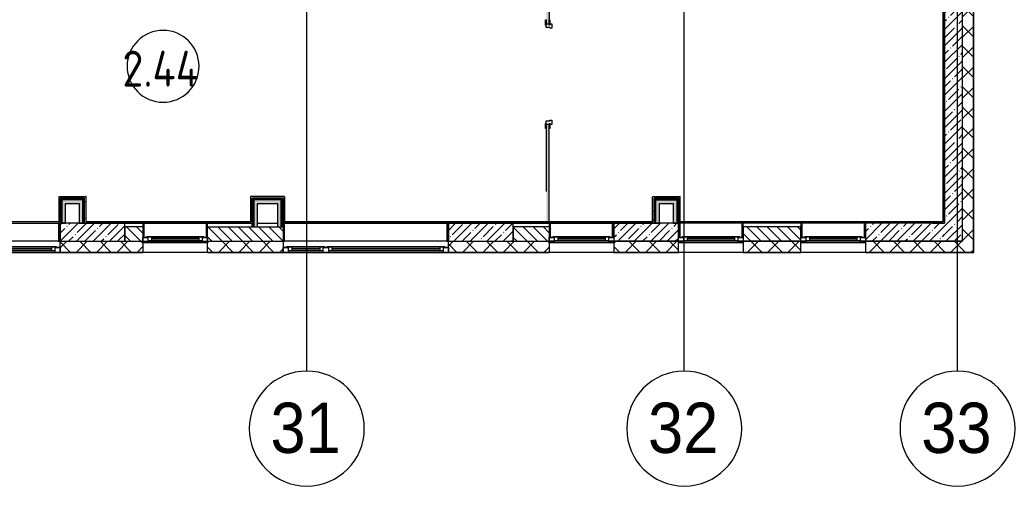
# Model space of a CAD drawing. Header units: millimetres. Extents: x -625 to 415037, y -3642 to 102118.
# Drawn here: x 260743 to 274582, y 71033 to 77519 of the extents above; entities that cross this region are included whole.
import ezdxf

# ---------------------------------------------------------------- set-up
doc = ezdxf.new("R2010")
doc.units = ezdxf.units.MM
for name, color, linetype, lineweight in [('A-AREA-IDEN', 7, 'Continuous', 9), ('A-GLAZ', 7, 'Continuous', 9), ('A-GLAZ-1', 7, 'Continuous', 5), ('A-WALL', 7, 'Continuous', 5), ('I-WALL', 7, 'Continuous', 5), ('S-COLS', 7, 'Continuous', 9), ('S-COLS-1', 7, 'Continuous', 5), ('Оси', 7, 'Continuous', 9), ('Оси-1', 7, 'Continuous', 20)]:
    doc.layers.add(name, color=color, linetype=linetype, lineweight=lineweight)
doc.layers.add('A-AREA-PATT-2', color=7, linetype='Continuous', lineweight=5, true_color=0xcde0ef, transparency=1)
for name, color, linetype, lineweight, true_color in [('A-DOOR-1', 7, 'Continuous', 5, 0xc0c0c0), ('A-DOOR-FRAM-1', 7, 'Continuous', 5, 0xc0c0c0), ('A-WALL-1', 9, 'Continuous', 5, 0x808080), ('A-WALL-FNSH-1', 9, 'Continuous', 5, 0x808080)]:
    doc.layers.add(name, color=color, linetype=linetype, lineweight=lineweight, true_color=true_color)
doc.layers.get('A-DOOR-1').off()
doc.styles.add('Arial', font='arial.ttf', dxfattribs={"width": 0.9, "height": 700})
doc.styles.add('GOST Common', font='', dxfattribs={"width": 0.9, "height": 500})
doc.styles.get('GOST Common').set_extended_font_data('GOST Common')
pattern_1 = [(45, (148772.12, 0), (-141.42136, 141.42136), []), (135, (148772.12, 0), (-141.42136, -141.42136), [])]
pattern_2 = [(45, (148772.12, 0), (-114.04925, 114.04925), []), (45, (148886.17, 0), (-114.04925, 114.04925), [201.612, -40.322, 6.706, -33.617])]
pattern_3 = [(0, (148772.123, 0), (243.84, 60.96), [20.117, -162.763, 20.117, -162.763, -975.36]), (0, (148772.123, 0), (243.84, 60.96), [-365.76, 20.117, -345.643, 20.117, -162.763, -426.72]), (0, (148772.123, 0), (243.84, 60.96), [-914.4, 20.117, -101.803, 20.117, -284.683]), (120, (148863.563, 30.48), (-174.71291, 180.691634), [20.117, -162.763, 20.117, -162.763, -975.36]), (120, (148863.563, 30.48), (-174.71291, 180.691634), [-365.76, 20.117, -345.643, 20.117, -162.763, -426.72]), (120, (148863.563, 30.48), (-174.71291, 180.691634), [-914.4, 20.117, -101.803, 20.117, -284.683]), (240, (148894.043, 152.4), (-69.12709, -241.651634), [20.117, -162.763, 20.117, -162.763, -975.36]), (240, (148894.043, 152.4), (-69.12709, -241.651634), [-365.76, 20.117, -345.643, 20.117, -162.763, -426.72]), (240, (148894.043, 152.4), (-69.12709, -241.651634), [-914.4, 20.117, -101.803, 20.117, -284.683])]
pattern_4 = [(45, (148772.12, 0), (-212.132, 212.132), []), (135, (148772.12, 0), (-212.132, -212.132), [])]

# ---------------------------------------------------------------- blocks, each defined once
blk = doc.blocks.new('120_Окно_СКБ_1Ст - 120_Окно_СКБ_1Ст 900х2500_h_ с форточкой-22876038-Объем проектирования 2 этажа')
at = {"layer": 'A-GLAZ'}
for p, q in [((-450, -127), (-450, -57)), ((-450, -57), (-380, -57)), ((-380, -127), (-450, -127)), ((-380, -127), (-400, -127)), ((-400, -127), (-400, -137)), ((-400, -137), (400, -137)), ((400, -137), (-400, -137)), ((-380, -57), (-380, -127)), ((380, -87), (-380, -87)), ((-380, -87), (-380, -127)), ((-330, -137), (-330, -87)), ((330, -137), (330, -87)), ((380, -127), (380, -57)), ((380, -57), (450, -57)), ((380, -127), (380, -87)), ((450, -127), (380, -127)), ((400, -127), (380, -127)), ((400, -137), (400, -127)), ((450, -57), (450, -127))]:
    blk.add_line(p, q, dxfattribs=at)
at = {"layer": 'A-GLAZ-1'}
for p, q in [((450, -57), (-450, -57)), ((-430, -127), (-400, -127)), ((-330, -107), (330, -107)), ((330, -117), (-330, -117)), ((400, -127), (430, -127))]:
    blk.add_line(p, q, dxfattribs=at)
blk = doc.blocks.new('120_Окно_СКБ_1Ст - 120_Окно_СКБ_1Ст 900х2500_h_ с форточкой-V346-Объем проектирования 2 этажа')
at = {"layer": 'A-GLAZ'}
for p, q in [((-450, -127), (-450, -57)), ((-450, -57), (-380, -57)), ((-380, -127), (-450, -127)), ((-380, -127), (-400, -127)), ((-400, -127), (-400, -137)), ((-400, -137), (400, -137)), ((400, -137), (-400, -137)), ((-380, -57), (-380, -127)), ((380, -87), (-380, -87)), ((-380, -87), (-380, -127)), ((-330, -137), (-330, -87)), ((330, -137), (330, -87)), ((380, -127), (380, -57)), ((380, -57), (450, -57)), ((380, -127), (380, -87)), ((450, -127), (380, -127)), ((400, -127), (380, -127)), ((400, -137), (400, -127)), ((450, -57), (450, -127))]:
    blk.add_line(p, q, dxfattribs=at)
at = {"layer": 'A-GLAZ-1'}
for p, q in [((450, -57), (-450, -57)), ((-430, -127), (-400, -127)), ((-330, -107), (330, -107)), ((330, -117), (-330, -117)), ((400, -127), (430, -127))]:
    blk.add_line(p, q, dxfattribs=at)
blk = doc.blocks.new('120_Окно_СКБ_2Ст_Фрамуга сверху - 120_Окно_СКБ_2Ст_2300х2500_h_ ДОО-22877051-Объем проектирования 2 этажа')
at = {"layer": 'A-GLAZ'}
for p, q in [((-1150, 13), (-1150, 83)), ((-1150, 83), (-1080, 83)), ((-1080, 13), (-1150, 13)), ((-1080, 13), (-1100, 13)), ((-1100, 13), (-1100, 3)), ((-1100, 3), (540, 3)), ((540, 3), (-1100, 3)), ((-1080, 83), (-1080, 13)), ((520, 53), (-1080, 53)), ((-1080, 53), (-1080, 13)), ((-1030, 3), (-1030, 53)), ((470, 3), (470, 53)), ((520, 13), (520, 83)), ((520, 83), (590, 83)), ((520, 13), (520, 53)), ((590, 13), (520, 13)), ((540, 13), (520, 13)), ((540, 3), (540, 13)), ((590, 13), (570, 13)), ((570, 13), (570, 3)), ((570, 3), (1100, 3)), ((1100, 3), (570, 3)), ((590, 83), (590, 13)), ((1080, 53), (590, 53)), ((590, 53), (590, 13)), ((640, 3), (640, 53)), ((1030, 3), (1030, 53)), ((1080, 13), (1080, 83)), ((1080, 83), (1150, 83)), ((1080, 13), (1080, 53)), ((1150, 13), (1080, 13)), ((1100, 13), (1080, 13)), ((1100, 3), (1100, 13)), ((1150, 83), (1150, 13))]:
    blk.add_line(p, q, dxfattribs=at)
at = {"layer": 'A-GLAZ-1'}
for p, q in [((1150, 83), (-1150, 83)), ((-1150, 13), (-1100, 13)), ((-1080, 83), (1080, 83)), ((-1030, 33), (470, 33)), ((470, 23), (-1030, 23)), ((540, 13), (570, 13)), ((540, 13), (570, 13)), ((640, 33), (1030, 33)), ((1030, 23), (640, 23)), ((1100, 13), (1150, 13))]:
    blk.add_line(p, q, dxfattribs=at)
blk = doc.blocks.new('120_Окно_СКБ_1Ст - 120_Окно_СКБ_1Ст 900х2500_h_ с форточкой-22876796-Объем проектирования 2 этажа')
at = {"layer": 'A-GLAZ'}
for p, q in [((-450, -127), (-450, -57)), ((-450, -57), (-380, -57)), ((-380, -127), (-450, -127)), ((-380, -127), (-400, -127)), ((-400, -127), (-400, -137)), ((-400, -137), (400, -137)), ((400, -137), (-400, -137)), ((-380, -57), (-380, -127)), ((380, -87), (-380, -87)), ((-380, -87), (-380, -127)), ((-330, -137), (-330, -87)), ((330, -137), (330, -87)), ((380, -127), (380, -57)), ((380, -57), (450, -57)), ((380, -127), (380, -87)), ((450, -127), (380, -127)), ((400, -127), (380, -127)), ((400, -137), (400, -127)), ((450, -57), (450, -127))]:
    blk.add_line(p, q, dxfattribs=at)
at = {"layer": 'A-GLAZ-1'}
for p, q in [((450, -57), (-450, -57)), ((-430, -127), (-400, -127)), ((-330, -107), (330, -107)), ((330, -117), (-330, -117)), ((400, -127), (430, -127))]:
    blk.add_line(p, q, dxfattribs=at)
blk = doc.blocks.new('120_Окно_СКБ_1Ст - 120_Окно_СКБ_1Ст 900х2500_h_ с форточкой-V349-Объем проектирования 2 этажа')
at = {"layer": 'A-GLAZ'}
for p, q in [((-450, -127), (-450, -57)), ((-450, -57), (-380, -57)), ((-380, -127), (-450, -127)), ((-380, -127), (-400, -127)), ((-400, -127), (-400, -137)), ((-400, -137), (400, -137)), ((400, -137), (-400, -137)), ((-380, -57), (-380, -127)), ((380, -87), (-380, -87)), ((-380, -87), (-380, -127)), ((-330, -137), (-330, -87)), ((330, -137), (330, -87)), ((380, -127), (380, -57)), ((380, -57), (450, -57)), ((380, -127), (380, -87)), ((450, -127), (380, -127)), ((400, -127), (380, -127)), ((400, -137), (400, -127)), ((450, -57), (450, -127))]:
    blk.add_line(p, q, dxfattribs=at)
at = {"layer": 'A-GLAZ-1'}
for p, q in [((450, -57), (-450, -57)), ((-430, -127), (-400, -127)), ((-330, -107), (330, -107)), ((330, -117), (-330, -117)), ((400, -127), (430, -127))]:
    blk.add_line(p, q, dxfattribs=at)
blk = doc.blocks.new('110_Дверь_СКБ_2Ст - Д-5_п__в составе перегородки _не входит в спец__-32680317-Объем проектирования 2 этажа')
at = {"layer": 'A-DOOR-FRAM-1'}
for p, q in [((-742, 28), (-672, 28)), ((-742, 20), (-742, 28)), ((-672, 20), (-742, 20)), ((-688, 60), (-628, 60)), ((-688, -20), (-688, 60)), ((-688, 20), (-672, 20)), ((-688, 19), (-688, 20)), ((-672, 19), (-688, 19)), ((-672, 28), (-672, 20)), ((-672, 20), (-672, 19)), ((-638, 30), (-638, -20)), ((-628, 30), (-638, 30)), ((-628, 60), (-628, 30)), ((652, 60), (712, 60)), ((652, 30), (652, 60)), ((662, 30), (652, 30)), ((662, -20), (662, 30)), ((698, 20), (698, 28)), ((698, 28), (768, 28)), ((698, 19), (698, 20)), ((698, 20), (712, 20)), ((768, 20), (698, 20)), ((712, 19), (698, 19)), ((712, 60), (712, -20)), ((712, 20), (712, 19)), ((768, 28), (768, 20)), ((-742, -20), (-672, -20)), ((-742, -28), (-742, -20)), ((-672, -28), (-742, -28)), ((-638, -20), (-688, -20)), ((-672, -20), (-672, -28)), ((712, -20), (662, -20)), ((698, -28), (698, -20)), ((698, -20), (768, -20)), ((768, -28), (698, -28)), ((768, -20), (768, -28))]:
    blk.add_line(p, q, dxfattribs=at)
blk = doc.blocks.new('Ось сетки - D8-29747960-Объем проектирования 2 этажа')
at = {"layer": 'Оси-1'}
for start, end in [(360, 180), (180, 360)]:
    blk.add_arc((0, 0), 4, start, end, dxfattribs=at)
blk = doc.blocks.new('Марка_Помещения - Номер-25198446-Объем проектирования 2 этажа')
at = {"layer": 'A-AREA-IDEN'}
for start, end in [(360, 180), (180, 360)]:
    blk.add_arc((0, 0), 2.5, start, end, dxfattribs=at)
blk = doc.blocks.new('2floor')
at = {"layer": 'A-AREA-PATT-2'}
h = blk.add_hatch(color=256, dxfattribs=at)
h.paths.add_polyline_path([(268102, 171), (268101, 1525), (268062, 1525), (268062, 171), (268101, 171)])
h.paths.add_polyline_path([(268102, 2925), (268102, 2925), (268102, 5160), (268062, 5160), (268062, 2925), (268101, 2925)])
at = {"layer": 'A-WALL'}
h = blk.add_hatch(dxfattribs=at)
h.set_pattern_fill('FP_24', color=256, style=0, pattern_type=2)
h.set_pattern_definition(pattern_1)
h.paths.add_polyline_path([(273875, -250), (274002, -250), (274002, 7700), (273852, 7700), (273852, -250)])
h.paths.add_polyline_path([(273852, 10000), (274002, 10000), (274002, 11920), (273852, 11920), (273852, 10337)])
h.paths.add_polyline_path([(274002, 13120), (274002, 21400), (273852, 21400), (273852, 13120)])
h = blk.add_hatch(dxfattribs=at)
h.set_pattern_fill('FP_2', color=256, style=0, pattern_type=2)
h.set_pattern_definition([(135, (148772.12, 0), (-70.71068, -70.71068), [])])
h.paths.add_polyline_path([(249602, -100), (250502, -100), (250502, 100), (249602, 100), (249602, 57)])
h.paths.add_polyline_path([(240702, -100), (241502, -100), (241502, 100), (240702, 100), (240702, -48)])
h.paths.add_polyline_path([(258522, -100), (259002, -100), (259002, 100), (257702, 100), (257702, -100), (258442, -100)])
h.paths.add_polyline_path([(252958, -100), (253602, -100), (253602, 100), (252552, 100), (252552, -100)])
h.paths.add_polyline_path([(271602, -100), (271602, 100), (270802, 100), (270802, -100), (271026, -100)])
h.paths.add_polyline_path([(243552, -100), (243552, 100), (243302, 100), (243302, -100)])
h.paths.add_polyline_path([(244452, -100), (247802, -100), (247802, 100), (244452, 100), (244452, 64)])
h.paths.add_polyline_path([(267602, -100), (268102, -100), (268102, 100), (267602, 100), (267602, -1)])
h.paths.add_polyline_path([(251652, -100), (251652, 100), (251402, 100), (251402, -100), (251512, -100)])
h.paths.add_polyline_path([(264402, -100), (264402, 100), (263352, 100), (263352, -100), (263799, -100)])
h.paths.add_polyline_path([(262202, -100), (262452, -100), (262452, 100), (262202, 100), (262202, -84)])
h = blk.add_hatch(dxfattribs=at)
h.set_pattern_fill('FP_24', color=256, style=0, pattern_type=2)
h.set_pattern_definition(pattern_1)
h.paths.add_polyline_path([(273849, -250), (273852, -250), (273852, -100), (272502, -100), (272502, -250), (273704, -250)])
h.paths.add_polyline_path([(269902, -250), (269902, -100), (269002, -100), (269002, -250), (269782, -250)])
h.paths.add_polyline_path([(270802, -250), (271602, -250), (271602, -100), (270802, -100)])
h.paths.add_polyline_path([(268102, -250), (268102, -100), (266702, -100), (266702, -250), (267930, -250)])
h.paths.add_polyline_path([(262202, -250), (262452, -250), (262452, -100), (261302, -100), (261302, -250), (261631, -250)])
h.paths.add_polyline_path([(263352, -250), (264402, -250), (264402, -100), (263352, -100)])
h.paths.add_polyline_path([(256572, -250), (256802, -250), (256802, -100), (255902, -100), (255902, -250)])
h.paths.add_polyline_path([(257702, -250), (259002, -250), (259002, -100), (257702, -100)])
h.paths.add_polyline_path([(253602, -250), (253602, -100), (252552, -100), (252552, -250), (252958, -250)])
h.paths.add_polyline_path([(251652, -250), (251652, -100), (249602, -100), (249602, -250), (251512, -250)])
h.paths.add_polyline_path([(248622, -250), (248702, -250), (248702, -100), (244452, -100), (244452, -250), (247899, -250)])
h.paths.add_polyline_path([(242840, -250), (243552, -250), (243552, -100), (242402, -100), (242402, -250)])
h.paths.add_polyline_path([(241502, -250), (241502, -100), (240702, -100), (240702, -250), (241394, -250)])
h.paths.add_polyline_path([(239802, -250), (239802, -100), (237982, -100), (237982, -250), (239226, -250)])
at = {"layer": 'I-WALL'}
h = blk.add_hatch(dxfattribs=at)
h.set_pattern_fill('FP_191', color=256, style=0, pattern_type=2)
h.set_pattern_definition(pattern_3)
h.paths.add_polyline_path([(273602, 170), (273602, 9980), (273582, 9980), (273582, 171), (273601, 170)])
h = blk.add_hatch(dxfattribs=at)
h.set_pattern_fill('FP_1', color=256, style=0, pattern_type=2)
h.set_pattern_definition(pattern_2)
h.paths.add_polyline_path([(273652, -100), (273852, -100), (273852, 7700), (273602, 7700), (273602, -100)])
h = blk.add_hatch(dxfattribs=at)
h.set_pattern_fill('FP_191', color=256, style=0, pattern_type=2)
h.set_pattern_definition(pattern_3)
h.paths.add_polyline_path([(261302, 500), (261662, 500), (261661, 520), (261302, 520)])
h = blk.add_hatch(dxfattribs=at)
h.set_pattern_fill('FP_192', color=256, style=0, pattern_type=2)
h.set_pattern_definition(pattern_4)
h.paths.add_polyline_path([(261315, 150), (261315, 500), (261302, 500), (261302, 150)])
h = blk.add_hatch(dxfattribs=at)
h.set_pattern_fill('FP_192', color=256, style=0, pattern_type=2)
h.set_pattern_definition(pattern_4)
h.paths.add_polyline_path([(261327, 487), (261642, 487), (261642, 500), (261315, 500), (261315, 487)])
h = blk.add_hatch(dxfattribs=at)
h.set_pattern_fill('FP_192', color=256, style=0, pattern_type=2)
h.set_pattern_definition(pattern_4)
h.paths.add_polyline_path([(261315, 150), (261327, 151), (261327, 487), (261315, 487), (261315, 170)])
h = blk.add_hatch(dxfattribs=at)
h.set_pattern_fill('FP_192', color=256, style=0, pattern_type=2)
h.set_pattern_definition(pattern_4)
h.paths.add_polyline_path([(261630, 475), (261630, 487), (261327, 487), (261327, 475), (261617, 475)])
for points in [[(261327, 150), (261377, 150), (261377, 475), (261327, 475), (261327, 151)], [(261567, 425), (261617, 425), (261617, 475), (261377, 475), (261377, 425)], [(261600, 150), (261617, 150), (261617, 425), (261567, 425), (261567, 150)], [(263997, 100), (264047, 100), (264047, 475), (263997, 475), (263997, 150)], [(264047, 425), (264377, 425), (264377, 475), (264047, 475)], [(264377, 100), (264377, 425), (264327, 425), (264327, 100)], [(269587, 425), (269827, 425), (269827, 475), (269587, 475)], [(269637, 150), (269637, 425), (269587, 425), (269587, 150)], [(269827, 150), (269877, 150), (269877, 475), (269827, 475), (269827, 170)]]:
    blk.add_hatch(color=256, dxfattribs=at).paths.add_polyline_path(points)
h = blk.add_hatch(dxfattribs=at)
h.set_pattern_fill('FP_192', color=256, style=0, pattern_type=2)
h.set_pattern_definition(pattern_4)
h.paths.add_polyline_path([(261617, 150), (261630, 150), (261630, 475), (261617, 475), (261617, 170)])
h = blk.add_hatch(dxfattribs=at)
h.set_pattern_fill('FP_192', color=256, style=0, pattern_type=2)
h.set_pattern_definition(pattern_4)
h.paths.add_polyline_path([(261630, 150), (261642, 150), (261642, 487), (261630, 487), (261630, 170)])
h = blk.add_hatch(dxfattribs=at)
h.set_pattern_fill('FP_191', color=256, style=0, pattern_type=2)
h.set_pattern_definition(pattern_3)
h.paths.add_polyline_path([(261642, 150), (261662, 150), (261661, 500), (261642, 500)])
h = blk.add_hatch(dxfattribs=at)
h.set_pattern_fill('FP_191', color=256, style=0, pattern_type=2)
h.set_pattern_definition(pattern_3)
h.paths.add_polyline_path([(263972, 150), (263972, 520), (263952, 520), (263953, 170)])
h.paths.add_polyline_path([(263952, 150), (263972, 150), (263952, 170)])
h = blk.add_hatch(dxfattribs=at)
h.set_pattern_fill('FP_191', color=256, style=0, pattern_type=2)
h.set_pattern_definition(pattern_3)
h.paths.add_polyline_path([(263972, 500), (264422, 500), (264422, 520), (263972, 520)])
h = blk.add_hatch(dxfattribs=at)
h.set_pattern_fill('FP_192', color=256, style=0, pattern_type=2)
h.set_pattern_definition(pattern_4)
h.paths.add_polyline_path([(263972, 100), (263985, 100), (263985, 500), (263972, 500), (263972, 150)])
h = blk.add_hatch(dxfattribs=at)
h.set_pattern_fill('FP_192', color=256, style=0, pattern_type=2)
h.set_pattern_definition(pattern_4)
h.paths.add_polyline_path([(263985, 487), (264402, 487), (264402, 500), (263985, 500)])
h = blk.add_hatch(dxfattribs=at)
h.set_pattern_fill('FP_192', color=256, style=0, pattern_type=2)
h.set_pattern_definition(pattern_4)
h.paths.add_polyline_path([(263985, 100), (263997, 100), (263997, 487), (263985, 487), (263985, 150)])
h = blk.add_hatch(dxfattribs=at)
h.set_pattern_fill('FP_192', color=256, style=0, pattern_type=2)
h.set_pattern_definition(pattern_4)
h.paths.add_polyline_path([(264047, 475), (264390, 475), (264390, 487), (263997, 487), (263997, 475)])
h = blk.add_hatch(dxfattribs=at)
h.set_pattern_fill('FP_192', color=256, style=0, pattern_type=2)
h.set_pattern_definition(pattern_4)
h.paths.add_polyline_path([(264390, 100), (264390, 475), (264377, 475), (264377, 100)])
h = blk.add_hatch(dxfattribs=at)
h.set_pattern_fill('FP_192', color=256, style=0, pattern_type=2)
h.set_pattern_definition(pattern_4)
h.paths.add_polyline_path([(264402, 100), (264402, 487), (264390, 487), (264390, 100)])
h = blk.add_hatch(dxfattribs=at)
h.set_pattern_fill('FP_191', color=256, style=0, pattern_type=2)
h.set_pattern_definition(pattern_3)
h.paths.add_polyline_path([(264402, 150), (264422, 150), (264422, 500), (264402, 500), (264402, 170)])
h = blk.add_hatch(dxfattribs=at)
h.set_pattern_fill('FP_191', color=256, style=0, pattern_type=2)
h.set_pattern_definition(pattern_3)
h.paths.add_polyline_path([(269542, 170), (269562, 170), (269562, 520), (269542, 520), (269542, 500)])
h = blk.add_hatch(dxfattribs=at)
h.set_pattern_fill('FP_191', color=256, style=0, pattern_type=2)
h.set_pattern_definition(pattern_3)
h.paths.add_polyline_path([(269562, 500), (269922, 500), (269921, 520), (269562, 520)])
h = blk.add_hatch(dxfattribs=at)
h.set_pattern_fill('FP_192', color=256, style=0, pattern_type=2)
h.set_pattern_definition(pattern_4)
h.paths.add_polyline_path([(269827, 487), (269890, 487), (269890, 500), (269562, 500), (269562, 487), (269637, 487)])
h = blk.add_hatch(dxfattribs=at)
h.set_pattern_fill('FP_192', color=256, style=0, pattern_type=2)
h.set_pattern_definition(pattern_4)
h.paths.add_polyline_path([(269562, 150), (269575, 150), (269575, 487), (269562, 487), (269562, 170)])
h = blk.add_hatch(dxfattribs=at)
h.set_pattern_fill('FP_192', color=256, style=0, pattern_type=2)
h.set_pattern_definition(pattern_4)
h.paths.add_polyline_path([(269827, 475), (269877, 475), (269877, 487), (269575, 487), (269575, 475), (269637, 475)])
h = blk.add_hatch(dxfattribs=at)
h.set_pattern_fill('FP_192', color=256, style=0, pattern_type=2)
h.set_pattern_definition(pattern_4)
h.paths.add_polyline_path([(269581, 150), (269587, 150), (269587, 475), (269575, 475), (269575, 150)])
h = blk.add_hatch(dxfattribs=at)
h.set_pattern_fill('FP_192', color=256, style=0, pattern_type=2)
h.set_pattern_definition(pattern_4)
h.paths.add_polyline_path([(269890, 150), (269890, 487), (269877, 487), (269877, 150)])
h = blk.add_hatch(dxfattribs=at)
h.set_pattern_fill('FP_192', color=256, style=0, pattern_type=2)
h.set_pattern_definition(pattern_4)
h.paths.add_polyline_path([(269902, 150), (269902, 500), (269890, 500), (269890, 150)])
h = blk.add_hatch(dxfattribs=at)
h.set_pattern_fill('FP_191', color=256, style=0, pattern_type=2)
h.set_pattern_definition(pattern_3)
h.paths.add_polyline_path([(269922, 171), (269921, 500), (269902, 500), (269902, 171), (269921, 171)])
h = blk.add_hatch(dxfattribs=at)
h.set_pattern_fill('FP_191', color=256, style=0, pattern_type=2)
h.set_pattern_definition(pattern_3)
h.paths.add_polyline_path([(261281, 150), (261302, 150), (261302, 170), (258542, 170), (258542, 150), (261269, 150)])
h = blk.add_hatch(dxfattribs=at)
h.set_pattern_fill('FP_191', color=256, style=0, pattern_type=2)
h.set_pattern_definition(pattern_3)
h.paths.add_polyline_path([(261282, -100), (261302, -100), (261302, 150), (261282, 150), (261282, -37)])
h = blk.add_hatch(dxfattribs=at)
h.set_pattern_fill('FP_191', color=256, style=0, pattern_type=2)
h.set_pattern_definition(pattern_3)
h.paths.add_polyline_path([(262715, 150), (263952, 150), (263952, 170), (261662, 170), (261662, 150), (262354, 150)])
h = blk.add_hatch(dxfattribs=at)
h.set_pattern_fill('FP_191', color=256, style=0, pattern_type=2)
h.set_pattern_definition(pattern_3)
h.paths.add_polyline_path([(262472, -48), (262472, 150), (262452, 150), (262452, -48)])
h = blk.add_hatch(dxfattribs=at)
h.set_pattern_fill('FP_191', color=256, style=0, pattern_type=2)
h.set_pattern_definition(pattern_3)
h.paths.add_polyline_path([(263352, -48), (263352, 150), (263332, 150), (263332, -48)])
h = blk.add_hatch(dxfattribs=at)
h.set_pattern_fill('FP_191', color=256, style=0, pattern_type=2)
h.set_pattern_definition(pattern_3)
h.paths.add_polyline_path([(266329, 150), (268062, 150), (268062, 170), (264422, 170), (264423, 150), (265967, 150)])
h = blk.add_hatch(dxfattribs=at)
h.set_pattern_fill('FP_191', color=256, style=0, pattern_type=2)
h.set_pattern_definition(pattern_3)
h.paths.add_polyline_path([(266702, -100), (266702, 150), (266682, 150), (266682, -100), (266690, -100)])
h = blk.add_hatch(dxfattribs=at)
h.set_pattern_fill('FP_191', color=256, style=0, pattern_type=2)
h.set_pattern_definition(pattern_3)
h.paths.add_polyline_path([(269219, 150), (269562, 150), (269562, 170), (268062, 170), (268062, 150), (269002, 150)])
h = blk.add_hatch(dxfattribs=at)
h.set_pattern_fill('FP_191', color=256, style=0, pattern_type=2)
h.set_pattern_definition(pattern_3)
h.paths.add_polyline_path([(268122, -48), (268122, 150), (268102, 150), (268102, -48)])
h = blk.add_hatch(dxfattribs=at)
h.set_pattern_fill('FP_191', color=256, style=0, pattern_type=2)
h.set_pattern_definition(pattern_3)
h.paths.add_polyline_path([(268982, -48), (269002, -48), (269002, 150), (268982, 150), (268982, -38)])
h = blk.add_hatch(dxfattribs=at)
h.set_pattern_fill('FP_191', color=256, style=0, pattern_type=2)
h.set_pattern_definition(pattern_3)
h.paths.add_polyline_path([(269902, 150), (273602, 150), (273601, 170), (269902, 170)])
h = blk.add_hatch(dxfattribs=at)
h.set_pattern_fill('FP_191', color=256, style=0, pattern_type=2)
h.set_pattern_definition(pattern_3)
h.paths.add_polyline_path([(269922, -48), (269922, 150), (269902, 150), (269902, -48)])
h = blk.add_hatch(dxfattribs=at)
h.set_pattern_fill('FP_191', color=256, style=0, pattern_type=2)
h.set_pattern_definition(pattern_3)
h.paths.add_polyline_path([(270782, -48), (270802, -48), (270802, 150), (270782, 150), (270782, -38)])
h = blk.add_hatch(dxfattribs=at)
h.set_pattern_fill('FP_191', color=256, style=0, pattern_type=2)
h.set_pattern_definition(pattern_3)
h.paths.add_polyline_path([(272502, -48), (272502, 150), (272482, 149), (272482, -48)])
h = blk.add_hatch(dxfattribs=at)
h.set_pattern_fill('FP_1', color=256, style=0, pattern_type=2)
h.set_pattern_definition(pattern_2)
h.paths.add_polyline_path([(273195, -100), (273602, -100), (273602, 150), (272502, 150), (272502, -100)])
at = {"layer": 'S-COLS-1'}
h = blk.add_hatch(dxfattribs=at)
h.set_pattern_fill('FP_1', color=256, style=0, pattern_type=2)
h.set_pattern_definition(pattern_2)
h.paths.add_polyline_path([(261631, -100), (262202, -100), (262202, 150), (261302, 150), (261302, -100)])
h = blk.add_hatch(dxfattribs=at)
h.set_pattern_fill('FP_1', color=256, style=0, pattern_type=2)
h.set_pattern_definition(pattern_2)
h.paths.add_polyline_path([(266702, -100), (267602, -100), (267602, 150), (266702, 150), (266702, -29)])
h = blk.add_hatch(dxfattribs=at)
h.set_pattern_fill('FP_1', color=256, style=0, pattern_type=2)
h.set_pattern_definition(pattern_2)
h.paths.add_polyline_path([(269581, -100), (269902, -100), (269902, 150), (269002, 150), (269002, -100)])
at = {"layer": 'A-WALL'}
for p, q in [((273582, 170), (273582, 9980)), ((273602, 9980), (273602, 150)), ((274002, -250), (274002, 7700)), ((274005, -253), (274005, 7700)), ((261315, 487), (261315, 150)), ((261630, 487), (261315, 487)), ((261327, 475), (261327, 150)), ((261617, 475), (261327, 475)), ((261617, 150), (261617, 475)), ((261630, 150), (261630, 487)), ((263985, 487), (263985, 100)), ((264390, 487), (263985, 487)), ((263997, 475), (263997, 100)), ((264377, 475), (263997, 475)), ((264377, 100), (264377, 475)), ((264390, 100), (264390, 487)), ((269575, 487), (269890, 487)), ((269575, 150), (269575, 487)), ((269587, 475), (269877, 475)), ((269587, 150), (269587, 475)), ((269877, 475), (269877, 150)), ((269890, 487), (269890, 150)), ((261662, 170), (263952, 170)), ((263952, 170), (263952, 171)), ((273602, 150), (272502, 150)), ((273432, 150), (273602, 150)), ((262202, 100), (262202, -100)), ((267602, 100), (267602, -100)), ((261282, -100), (264402, -100)), ((262202, -100), (262452, -100)), ((263352, -100), (264422, -100)), ((266682, -100), (268102, -100)), ((267602, -100), (268102, -100)), ((270802, -100), (271602, -100)), ((271602, -100), (270802, -100)), ((261302, -258), (259002, -258)), ((261302, -250), (262452, -250)), ((261302, -253), (262452, -253)), ((263352, -258), (262452, -258)), ((263352, -250), (264402, -250)), ((263352, -253), (264402, -253)), ((266702, -258), (264402, -258)), ((266702, -250), (268102, -250)), ((266702, -253), (268102, -253)), ((269002, -258), (268102, -258)), ((269002, -250), (269902, -250)), ((269002, -253), (269902, -253)), ((270802, -258), (269902, -258)), ((270802, -250), (271602, -250)), ((270802, -253), (271602, -253)), ((272502, -258), (271602, -258)), ((272502, -250), (274002, -250)), ((272502, -253), (274005, -253))]:
    blk.add_line(p, q, dxfattribs=at)
at = {"layer": 'A-WALL-1'}
for p, q in [((268102, 10360), (268102, 2980)), ((273852, -100), (273852, 7700)), ((268062, 1470), (268062, 594)), ((268102, 170), (268102, 1470)), ((261282, 520), (261282, 170)), ((261662, 520), (261282, 520)), ((261642, 500), (261302, 500)), ((261302, 150), (261302, 500)), ((261377, 150), (261377, 425)), ((261377, 425), (261567, 425)), ((261567, 425), (261567, 150)), ((261642, 150), (261642, 500)), ((261662, 170), (261662, 520)), ((264402, 500), (263972, 500)), ((263972, 100), (263972, 500)), ((264047, 100), (264047, 425)), ((264047, 425), (264327, 425)), ((264327, 425), (264327, 100)), ((264402, 500), (264402, -250)), ((264422, 170), (264422, 520)), ((269922, 520), (269542, 520)), ((269902, 500), (269562, 500)), ((269562, 500), (269562, 150)), ((269562, 170), (269562, 500)), ((269562, 500), (269902, 500)), ((269637, 425), (269827, 425)), ((269637, 150), (269637, 425)), ((269827, 425), (269827, 150)), ((269902, 150), (269902, 500)), ((269902, 500), (269902, 171)), ((269922, 171), (269922, 520)), ((258522, 150), (261302, 150)), ((261282, 170), (258542, 170)), ((261302, 150), (261282, 150)), ((261282, 150), (261282, -100)), ((261302, 150), (261377, 150)), ((261302, -250), (261302, 150)), ((261567, 150), (263972, 150)), ((262452, 150), (262452, -250)), ((262472, -48), (262472, 150)), ((263352, 150), (263332, 150)), ((263332, 150), (263332, -48)), ((263352, -250), (263352, 150)), ((264402, 150), (269637, 150)), ((264422, 150), (264402, 150)), ((269542, 170), (264422, 170)), ((264422, -100), (264422, 150)), ((266702, 150), (266682, 150)), ((266682, 150), (266682, -100)), ((266702, -250), (266702, 150)), ((268122, 150), (268102, 150)), ((268102, 150), (268102, -250)), ((268122, -48), (268122, 150)), ((269002, 150), (268982, 150)), ((268982, 150), (268982, -48)), ((269002, -48), (269002, 150)), ((269542, 171), (269542, 170)), ((269827, 150), (269902, 150)), ((269902, 171), (269922, 171)), ((273582, 170), (269902, 170)), ((273432, 150), (269902, 150)), ((269902, 150), (269902, -48)), ((269922, -48), (269922, 150)), ((270802, 150), (270782, 150)), ((270782, 150), (270782, -48)), ((270802, -48), (270802, 150)), ((271602, 150), (271602, -48)), ((271622, -48), (271622, 150)), ((272502, 150), (272482, 150)), ((272482, 150), (272482, -48)), ((272502, 150), (272502, -250)), ((272502, -48), (272502, 150)), ((262452, 100), (262202, 100)), ((263352, 100), (264402, 100)), ((268102, 100), (267602, 100)), ((271602, 100), (270802, 100)), ((270802, 100), (270802, -250)), ((271602, -250), (271602, 100)), ((262452, -48), (262472, -48)), ((263332, -48), (263352, -48)), ((268102, -48), (268122, -48)), ((268982, -48), (269002, -48)), ((269902, -100), (269002, -100)), ((269002, -100), (269002, -250)), ((269902, -48), (269922, -48)), ((269902, -250), (269902, -100)), ((270782, -48), (270802, -48)), ((271602, -48), (271622, -48)), ((272482, -48), (272502, -48)), ((273852, -100), (272502, -100)), ((272502, -100), (273852, -100))]:
    blk.add_line(p, q, dxfattribs=at)
at = {"layer": 'A-WALL-FNSH-1'}
for p, q in [((273581, 9979), (273581, 171)), ((274010, -258), (274010, 7700)), ((261663, 521), (261661, 521)), ((261663, 171), (261663, 521)), ((264423, 521), (263951, 521)), ((263951, 521), (263951, 171)), ((264422, 520), (264422, 170)), ((264423, 171), (264423, 521)), ((269542, 171), (269542, 520)), ((269923, 521), (269921, 521)), ((269923, 171), (269923, 521)), ((261281, 171), (258543, 171)), ((261282, 150), (261281, 150)), ((261281, 150), (261281, -100)), ((263951, 171), (261663, 171)), ((262473, -48), (262473, 150)), ((263332, 150), (263331, 150)), ((263331, 150), (263331, -48)), ((264422, 170), (268103, 170)), ((264423, 150), (264422, 150)), ((268103, 171), (264423, 171)), ((264423, -100), (264423, 150)), ((266682, 150), (266681, 150)), ((266681, 150), (266681, -100)), ((268103, 170), (268103, 171)), ((268123, 150), (268122, 150)), ((269541, 171), (268123, 171)), ((268123, 171), (268123, 170)), ((268123, 170), (269543, 170)), ((268123, -48), (268123, 150)), ((268982, 150), (268981, 150)), ((268981, 150), (268981, -48)), ((269543, 171), (269542, 171)), ((269543, 170), (269543, 171)), ((269922, 171), (269923, 171)), ((269923, -48), (269923, 150)), ((273581, 171), (269927, 171)), ((269927, 171), (269927, 170)), ((270782, 150), (270781, 150)), ((270781, 150), (270781, -48)), ((271623, -48), (271623, 150)), ((272482, 150), (272481, 150)), ((272481, 150), (272481, -48)), ((261281, -100), (261282, -100)), ((262472, -48), (262473, -48)), ((263331, -48), (263332, -48)), ((264422, -100), (264423, -100)), ((266681, -100), (266682, -100)), ((268122, -48), (268123, -48)), ((268981, -48), (268982, -48)), ((269922, -48), (269923, -48)), ((270781, -48), (270782, -48)), ((271622, -48), (271623, -48)), ((272481, -48), (272482, -48)), ((261302, -250), (261302, -258)), ((261302, -258), (262452, -258)), ((262452, -258), (262452, -250)), ((263352, -250), (263352, -258)), ((263352, -258), (264402, -258)), ((264402, -258), (264402, -250)), ((266702, -250), (266702, -258)), ((266702, -258), (268102, -258)), ((268102, -258), (268102, -250)), ((269002, -250), (269002, -258)), ((269002, -258), (269902, -258)), ((269902, -258), (269902, -250)), ((270802, -250), (270802, -258)), ((270802, -258), (271602, -258)), ((271602, -258), (271602, -250)), ((272502, -250), (272502, -258)), ((272502, -258), (274010, -258))]:
    blk.add_line(p, q, dxfattribs=at)
at = {"layer": 'I-WALL'}
for p, q in [((264047, 150), (264327, 150)), ((261281, -100), (259022, -100)), ((266681, -100), (264422, -100)), ((269002, -100), (268102, -100)), ((270802, -100), (269902, -100)), ((272502, -100), (271602, -100))]:
    blk.add_line(p, q, dxfattribs=at)
at = {"layer": 'S-COLS'}
for p, q in [((267602, 150), (266702, 150)), ((262202, -100), (262202, 100)), ((267602, -100), (267602, 100))]:
    blk.add_line(p, q, dxfattribs=at)
at = {"layer": 'S-COLS-1'}
for p, q in [((262202, 150), (261302, 150)), ((261302, 150), (261302, -100)), ((262202, 100), (262202, 150)), ((266702, 150), (266702, -100)), ((267602, 100), (267602, 150)), ((269902, 150), (269002, 150)), ((269002, 150), (269002, -100)), ((269902, -100), (269902, 150)), ((261302, -100), (262202, -100)), ((266702, -100), (267602, -100)), ((269002, -100), (269902, -100))]:
    blk.add_line(p, q, dxfattribs=at)
at = {"layer": 'Оси'}
for p, q in [((264732, -1906), (264732, 3094)), ((269982, -1906), (269982, 3094)), ((273782, -1906), (273782, 3094))]:
    blk.add_line(p, q, dxfattribs=at)
at = {"layer": 'A-AREA-IDEN', "xscale": 199.9999999999999, "yscale": 199.9999999999999, "zscale": 199.9999999999999}
blk.add_blockref('Марка_Помещения - Номер-25198446-Объем проектирования 2 этажа', (262734, 2335), dxfattribs=at)
at = {"layer": 'A-DOOR-1', "rotation": 270}
blk.add_blockref('110_Дверь_СКБ_2Ст - Д-5_п__в составе перегородки _не входит в спец__-32680317-Объем проектирования 2 этажа', (268082, 2237), dxfattribs=at)
at = {"layer": 'A-GLAZ', "color": 3, "rotation": 180}
for name, p in [('120_Окно_СКБ_1Ст - 120_Окно_СКБ_1Ст 900х2500_h_ с форточкой-22876796-Объем проектирования 2 этажа', (262902, -175)), ('120_Окно_СКБ_1Ст - 120_Окно_СКБ_1Ст 900х2500_h_ с форточкой-V346-Объем проектирования 2 этажа', (268552, -175)), ('120_Окно_СКБ_1Ст - 120_Окно_СКБ_1Ст 900х2500_h_ с форточкой-22876038-Объем проектирования 2 этажа', (270352, -175)), ('120_Окно_СКБ_1Ст - 120_Окно_СКБ_1Ст 900х2500_h_ с форточкой-V349-Объем проектирования 2 этажа', (272052, -175)), ('120_Окно_СКБ_2Ст_Фрамуга сверху - 120_Окно_СКБ_2Ст_2300х2500_h_ ДОО-22877051-Объем проектирования 2 этажа', (260152, -175)), ('120_Окно_СКБ_2Ст_Фрамуга сверху - 120_Окно_СКБ_2Ст_2300х2500_h_ ДОО-22877051-Объем проектирования 2 этажа', (265552, -175))]:
    blk.add_blockref(name, p, dxfattribs=at)
at = {"layer": 'Оси-1', "xscale": 199.9999999999999, "yscale": 199.9999999999999, "zscale": 199.9999999999999}
for p in [(264732, -2706), (269982, -2706), (273782, -2706)]:
    blk.add_blockref('Ось сетки - D8-29747960-Объем проектирования 2 этажа', p, dxfattribs=at)
at = {"layer": 'A-AREA-IDEN', "insert": (262167, 2552), "char_height": 500, "width": 1414.18, "attachment_point": 1, "style": 'GOST Common'}
blk.add_mtext('2.44', dxfattribs=at)
at = {"layer": 'Оси', "char_height": 700, "width": 1212.15, "attachment_point": 1, "style": 'Arial'}
for s, insert in [('31', (264227, -2345)), ('32', (269477, -2345)), ('33', (273277, -2345))]:
    blk.add_mtext(s, dxfattribs=dict(at, insert=insert))

msp = doc.modelspace()

# ---------------------------------------------------------------- block references
msp.add_blockref('2floor', (0, 74539))

doc.saveas('drawing.dxf')
